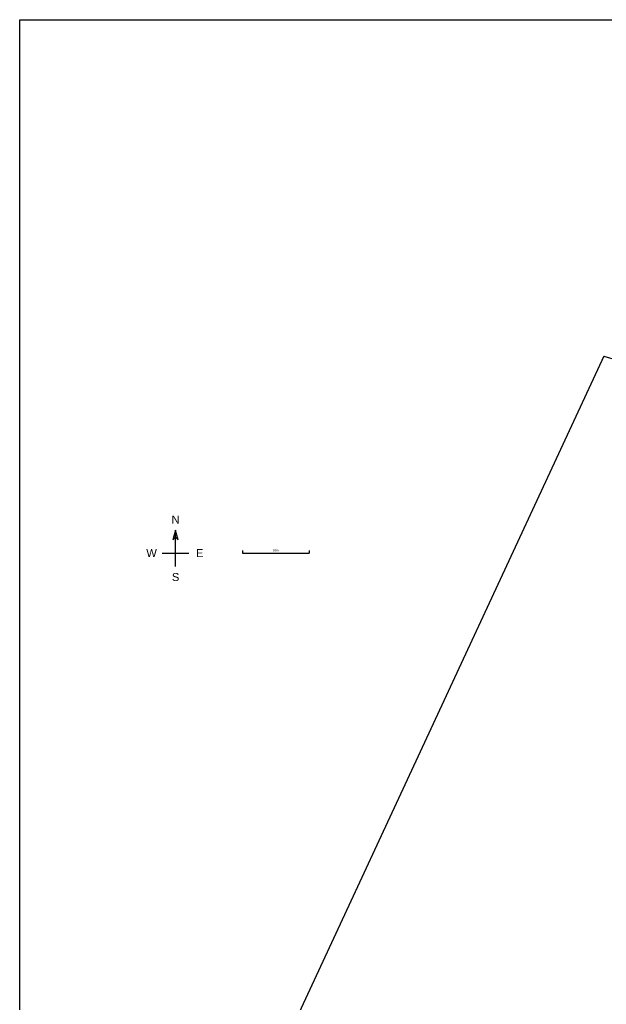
# Model space of a CAD drawing. Header units: metres. Extents: x 0 to 340, y 0 to 240.
# Drawn here: x 0 to 87.9, y 92.6 to 240.2 of the extents above; entities that cross this region are included whole.
import ezdxf

# ---------------------------------------------------------------- set-up
doc = ezdxf.new("R2010")
doc.units = ezdxf.units.M
for name, color, linetype, lineweight, true_color in [('Areas', 2, 'Continuous', 25, 0xffff00), ('Boundary', 1, 'Continuous', 25, 0xff0000), ('Legend', 40, 'Continuous', 25, 0xffbb00), ('xSatellite', 178, 'Continuous', 25, 0x000000)]:
    doc.layers.add(name, color=color, linetype=linetype, lineweight=lineweight, true_color=true_color)
doc.styles.add('textstyle15', font='')
doc.styles.add('textstyle16', font='')
doc.styles.add('textstyle17', font='')
doc.styles.add('textstyle18', font='')
doc.styles.add('textstyle19', font='')
doc.styles.get('textstyle15').set_extended_font_data('Arial')
doc.styles.get('textstyle16').set_extended_font_data('Arial')
doc.styles.get('textstyle17').set_extended_font_data('Arial')
doc.styles.get('textstyle18').set_extended_font_data('Arial')
doc.styles.get('textstyle19').set_extended_font_data('Arial')
picture_1 = doc.add_image_def('image1.jpg', size_in_pixel=(938, 663))

# ---------------------------------------------------------------- blocks, each defined once
blk = doc.blocks.new('Legend')
at = {"layer": 'Legend'}
for p, q in [((-2, 0), (2, 0)), ((10, 0.4), (10, 0)), ((10, 0), (20, 0)), ((20, 0.4), (20, 0))]:
    blk.add_line(p, q, dxfattribs=at)
for points in [[(-0.01, 2.4), (0.4, 1.99), (0, 3.4), (-0.01, 3.43), (-0.42, 1.99), (-0.01, 2.4)], [(0, -2), (0, 3.4)]]:
    blk.add_lwpolyline(points, dxfattribs=at)
for s, insert, char_height, attachment_point, style in [('N', (0, 5), 1.2, 5, 'textstyle16'), ('W', (-3.6, 0), 1.2, 5, 'textstyle17'), ('E', (3.6, 0), 1.2, 5, 'textstyle18'), ('10m', (14.99, 0.57), 0.3, 2, 'textstyle15'), ('S', (0, -3.6), 1.2, 5, 'textstyle19')]:
    blk.add_mtext(s, dxfattribs=dict(at, insert=insert, char_height=char_height, attachment_point=attachment_point, style=style))

msp = doc.modelspace()

# ---------------------------------------------------------------- linework, layer by layer
at = {"layer": 'Areas'}
msp.add_open_spline([(87.48, 189.78), (105.64, 184.39), (140.56, 183.51), (183.48, 174.62), (195.21, 156.59), (196.54, 116.36), (177.09, 118.05), (170, 133), (164.48, 145.85), (147, 149), (134, 133), (127, 101), (141, 97), (171, 97), (185.06, 95.14), (190.54, 77.01), (191.02, 47.13), (191.02, 47.13)], degree=3, dxfattribs=at)
at = {"layer": 'Boundary'}
msp.add_line((87.48, 189.78), (40.67, 88.92), dxfattribs=at)

# ---------------------------------------------------------------- block references
at = {"layer": 'Legend'}
msp.add_blockref('Legend', (23.35, 160.27), dxfattribs=at)

# ---------------------------------------------------------------- pictures from other files: only their frames are drawn
at = {"layer": 'xSatellite'}
image = msp.add_image(picture_1, insert=(0, 0), size_in_units=(339.86, 240.22), dxfattribs=at)
image.dxf.flags = 7

doc.saveas('drawing.dxf')
